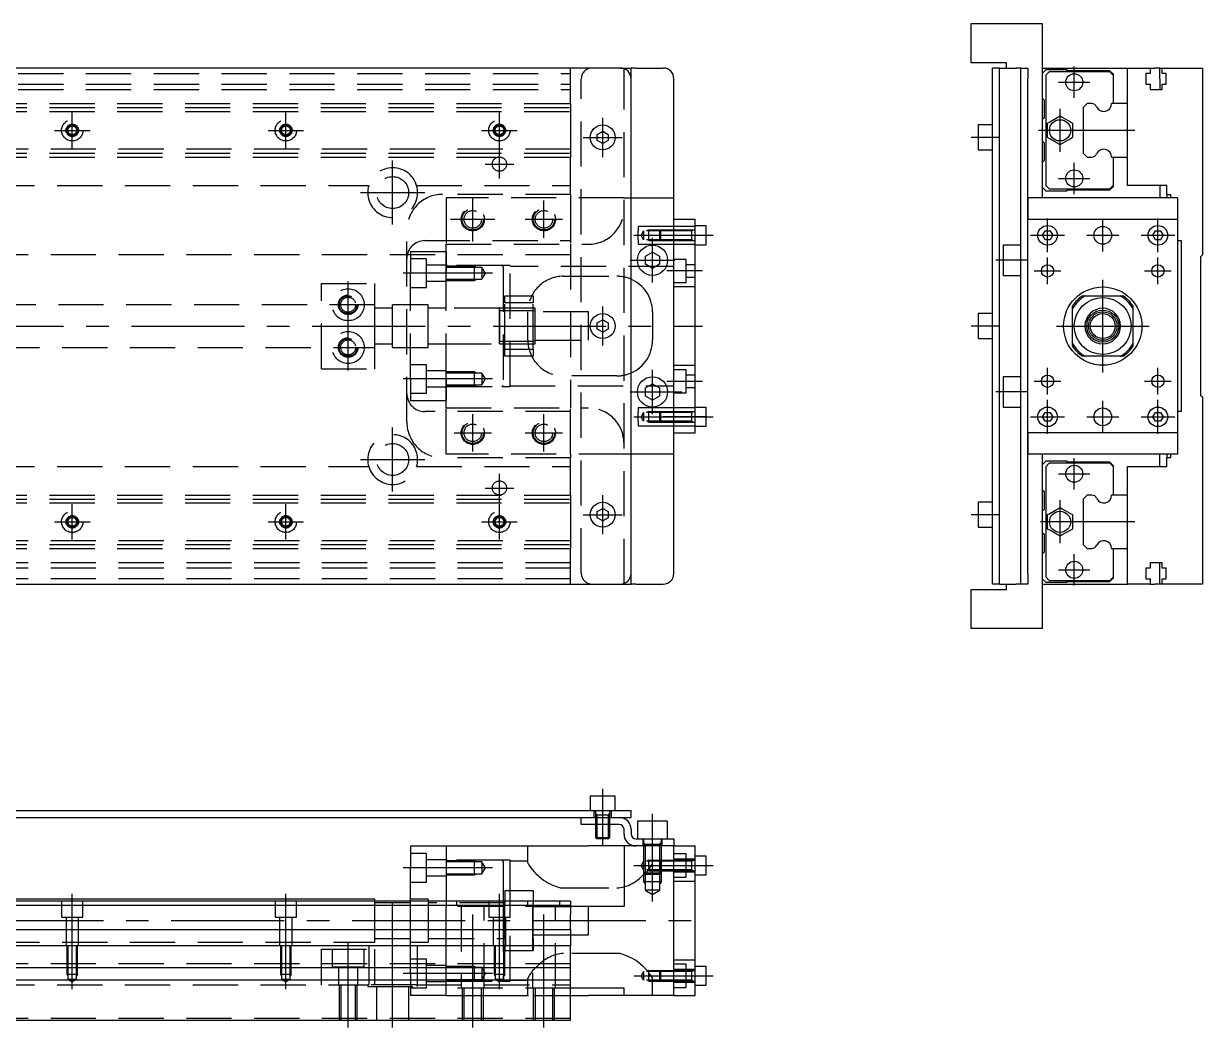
# Model space of a CAD drawing. Extents: x -94 to 637, y -24 to 282.
# Drawn here: x 306.3 to 637.5, y -2 to 280.1 of the extents above; entities that cross this region are included whole.
import ezdxf

# ---------------------------------------------------------------- set-up
doc = ezdxf.new("R2010")
doc.units = 0
doc.linetypes.add('CENTER', pattern=[50.8, 31.75, -6.35, 6.35, -6.35])
doc.linetypes.add('DASHED', pattern=[19.05, 12.7, -6.35])
doc.layers.get('0').update_dxf_attribs({"linetype": 'CONTINUOUS'})
doc.layers.add('CENTER', color=1, linetype='CENTER')

msp = doc.modelspace()

# ---------------------------------------------------------------- linework, layer by layer
at = {"color": 7, "linetype": 'CONTINUOUS'}
for p, q in [((572.48, 269.07), (572.48, 280.07)), ((572.48, 280.07), (592.48, 280.07)), ((592.48, 280.07), (592.48, 231.07)), ((582.48, 269.07), (572.48, 269.07)), ((582.48, 267.57), (582.48, 269.07)), ((474, 267.57), (-14, 267.57)), ((474, 267.57), (477, 267.57)), ((477, 264.57), (477, 267.57)), ((478.33, 267.57), (477, 267.57)), ((478.33, 267.57), (486, 267.57)), ((580.48, 267.57), (578.48, 267.57)), ((578.48, 264.57), (578.48, 267.57)), ((580.48, 264.57), (580.48, 267.57)), ((580.48, 267.57), (583.82, 267.57)), ((583.82, 267.57), (585.15, 267.57)), ((586.48, 267.57), (585.15, 267.57)), ((586.48, 267.57), (588.48, 267.57)), ((586.48, 264.57), (586.48, 267.57)), ((588.48, 267.57), (588.48, 264.57)), ((592.48, 267.57), (616.48, 267.57)), ((593.47, 267.07), (592.48, 266.08)), ((599.48, 267.07), (593.47, 267.07)), ((594.47, 266.52), (593.48, 265.53)), ((593.48, 265.53), (593.48, 234.61)), ((611.49, 266.52), (594.47, 266.52)), ((599.48, 266.82), (599.48, 267.07)), ((611.49, 266.82), (599.48, 266.82)), ((612.48, 265.82), (611.49, 266.82)), ((612.48, 265.52), (611.49, 266.52)), ((612.48, 265.52), (612.48, 265.82)), ((612.48, 257.57), (612.48, 265.52)), ((616.48, 267.57), (622.78, 267.57)), ((616.48, 257.57), (616.48, 267.57)), ((622.78, 266.07), (621.63, 266.07)), ((621.63, 266.07), (621.63, 263.07)), ((622.78, 267.57), (622.78, 266.07)), ((622.78, 267.57), (624.15, 267.57)), ((625.48, 267.57), (624.15, 267.57)), ((625.48, 267.57), (626.18, 267.57)), ((625.48, 264.57), (625.48, 267.57)), ((626.18, 267.57), (637.48, 267.57)), ((626.18, 266.07), (626.18, 267.57)), ((627.33, 266.07), (626.18, 266.07)), ((627.33, 263.07), (627.33, 266.07)), ((637.48, 267.57), (637.48, 215.07)), ((477, 125.57), (477, 264.57)), ((489, 125.57), (489, 264.57)), ((578.48, 125.57), (578.48, 264.57)), ((580.48, 125.57), (580.48, 264.57)), ((586.48, 125.57), (586.48, 264.57)), ((588.48, 231.07), (588.48, 264.57)), ((621.63, 263.07), (622.78, 263.07)), ((622.78, 263.07), (622.78, 261.57)), ((625.48, 264.57), (625.48, 261.57)), ((626.18, 261.57), (626.18, 263.07)), ((626.18, 263.07), (627.33, 263.07)), ((592.48, 259.07), (592.98, 258.57)), ((592.98, 258.57), (592.98, 253.57)), ((622.78, 261.57), (626.18, 261.57)), ((605.11, 257.57), (603.98, 256.45)), ((603.98, 256.45), (603.98, 243.69)), ((606.4, 257.57), (605.11, 257.57)), ((616.48, 257.57), (611.98, 257.57)), ((616.48, 242.57), (616.48, 257.57)), ((616.48, 242.57), (616.48, 257.57)), ((592.98, 253.57), (592.48, 253.07)), ((593.99, 252.09), (594.58, 252.43)), ((593.99, 251.41), (593.99, 252.09)), ((594.58, 252.43), (596.89, 253.76)), ((596.89, 253.76), (597.48, 254.11)), ((597.48, 254.11), (598.07, 253.76)), ((598.07, 253.76), (600.39, 252.43)), ((600.39, 252.43), (600.98, 252.09)), ((600.98, 252.09), (600.98, 251.41)), ((467.5, 248.94), (469, 249.8)), ((467.5, 247.2), (467.5, 248.94)), ((469, 249.8), (470.5, 248.94)), ((470.5, 248.94), (470.5, 247.2)), ((574.48, 251.57), (574.48, 248.07)), ((578.48, 251.57), (574.48, 251.57)), ((593.99, 248.73), (593.99, 251.41)), ((593.99, 248.05), (593.99, 248.73)), ((600.98, 251.41), (600.98, 248.73)), ((600.98, 248.73), (600.98, 248.05)), ((469, 246.34), (467.5, 247.2)), ((470.5, 247.2), (469, 246.34)), ((574.48, 248.07), (574.48, 244.57)), ((592.48, 247.07), (592.98, 246.57)), ((592.98, 246.57), (592.98, 241.57)), ((594.58, 247.71), (593.99, 248.05)), ((596.89, 246.38), (594.58, 247.71)), ((597.48, 246.03), (596.89, 246.38)), ((598.07, 246.38), (597.48, 246.03)), ((600.39, 247.71), (598.07, 246.38)), ((600.98, 248.05), (600.39, 247.71)), ((574.48, 244.57), (578.48, 244.57)), ((603.98, 243.69), (605.11, 242.57)), ((605.11, 242.57), (606.4, 242.57)), ((611.98, 242.57), (616.48, 242.57)), ((612.48, 234.62), (612.48, 242.57)), ((616.48, 234.57), (616.48, 242.57)), ((592.98, 241.57), (592.48, 241.07)), ((592.48, 234.06), (593.47, 233.07)), ((593.47, 233.07), (599.48, 233.07)), ((593.48, 234.61), (594.47, 233.62)), ((594.47, 233.62), (611.49, 233.62)), ((599.48, 233.32), (611.49, 233.32)), ((599.48, 233.07), (599.48, 233.32)), ((611.49, 233.62), (612.48, 234.62)), ((611.49, 233.32), (612.48, 234.32)), ((612.48, 234.32), (612.48, 234.62)), ((627.48, 234.57), (616.48, 234.57)), ((625.48, 234.57), (625.48, 231.07)), ((627.48, 232.07), (627.48, 234.57)), ((627.48, 232.07), (628.48, 232.07)), ((627.48, 232.07), (627.48, 231.07)), ((628.48, 232.07), (628.48, 231.07)), ((630.48, 231.07), (588.48, 231.07)), ((588.48, 225.07), (588.48, 231.07)), ((588.48, 231.07), (588.48, 225.07)), ((630.48, 231.07), (630.48, 225.07)), ((489, 225.07), (495, 225.07)), ((495, 165.07), (495, 225.07)), ((495, 223.32), (498, 223.32)), ((498, 223.32), (498, 217.82)), ((588.48, 165.07), (588.48, 225.07)), ((588.48, 225.07), (630.48, 225.07)), ((630.48, 225.07), (630.48, 165.07)), ((592.54, 220.57), (593.26, 221.82)), ((593.26, 219.32), (592.54, 220.57)), ((593.26, 221.82), (594.7, 221.82)), ((594.7, 219.32), (593.26, 219.32)), ((594.7, 221.82), (595.43, 220.57)), ((595.43, 220.57), (594.7, 219.32)), ((623.54, 220.57), (624.26, 221.82)), ((624.26, 219.32), (623.54, 220.57)), ((624.26, 221.82), (625.7, 221.82)), ((625.7, 219.32), (624.26, 219.32)), ((625.7, 221.82), (626.43, 220.57)), ((626.43, 220.57), (625.7, 219.32)), ((630.48, 219.07), (631.48, 219.07)), ((631.48, 219.07), (631.48, 171.07)), ((481, 214.72), (483, 215.88)), ((483, 215.88), (485, 214.72)), ((498, 217.82), (495, 217.82)), ((586.48, 217.82), (581.48, 217.82)), ((581.48, 217.82), (581.48, 213.57)), ((481, 212.42), (481, 214.72)), ((483, 211.26), (481, 212.42)), ((485, 212.42), (483, 211.26)), ((485, 214.72), (485, 212.42)), ((581.48, 213.57), (581.48, 209.32)), ((636.98, 214.57), (637.48, 215.07)), ((636.98, 214.57), (636.98, 175.57)), ((581.48, 209.32), (586.48, 209.32)), ((603.81, 203.57), (604.57, 203.57)), ((604.57, 203.57), (614.4, 203.57)), ((614.4, 203.57), (615.15, 203.57)), ((600.98, 199.98), (600.98, 200.74)), ((600.98, 190.16), (600.98, 199.98)), ((617.98, 200.74), (617.98, 199.98)), ((617.98, 199.98), (617.98, 190.16)), ((467.5, 195.94), (469, 196.8)), ((467.5, 194.2), (467.5, 195.94)), ((469, 196.8), (470.5, 195.94)), ((470.5, 195.94), (470.5, 194.2)), ((578.48, 198.57), (574.48, 198.57)), ((574.48, 198.57), (574.48, 195.07)), ((469, 193.34), (467.5, 194.2)), ((470.5, 194.2), (469, 193.34)), ((574.48, 195.07), (574.48, 191.57)), ((574.48, 191.57), (578.48, 191.57)), ((600.98, 189.4), (600.98, 190.16)), ((617.98, 190.16), (617.98, 189.4)), ((604.57, 186.57), (603.81, 186.57)), ((614.4, 186.57), (604.57, 186.57)), ((615.15, 186.57), (614.4, 186.57)), ((481, 177.72), (483, 178.88)), ((483, 178.88), (485, 177.72)), ((581.48, 180.82), (581.48, 176.57)), ((586.48, 180.82), (581.48, 180.82)), ((481, 175.42), (481, 177.72)), ((485, 177.72), (485, 175.42)), ((581.48, 176.57), (581.48, 172.32)), ((637.48, 175.07), (636.98, 175.57)), ((483, 174.26), (481, 175.42)), ((485, 175.42), (483, 174.26)), ((495, 172.32), (498, 172.32)), ((498, 172.32), (498, 166.82)), ((581.48, 172.32), (586.48, 172.32)), ((637.48, 175.07), (637.48, 122.57)), ((592.54, 169.57), (593.26, 170.82)), ((593.26, 168.32), (592.54, 169.57)), ((593.26, 170.82), (594.7, 170.82)), ((594.7, 170.82), (595.43, 169.57)), ((595.43, 169.57), (594.7, 168.32)), ((623.54, 169.57), (624.26, 170.82)), ((624.26, 168.32), (623.54, 169.57)), ((624.26, 170.82), (625.7, 170.82)), ((625.7, 170.82), (626.43, 169.57)), ((626.43, 169.57), (625.7, 168.32)), ((631.48, 171.07), (630.48, 171.07)), ((498, 166.82), (495, 166.82)), ((594.7, 168.32), (593.26, 168.32)), ((625.7, 168.32), (624.26, 168.32)), ((489, 165.07), (495, 165.07)), ((630.48, 165.07), (588.48, 165.07)), ((588.48, 159.07), (588.48, 165.07)), ((588.48, 165.07), (588.48, 159.07)), ((630.48, 165.07), (630.48, 159.07)), ((588.48, 125.57), (588.48, 159.07)), ((630.48, 159.07), (588.48, 159.07)), ((592.48, 159.07), (592.48, 110.07)), ((625.48, 155.57), (625.48, 159.07)), ((627.48, 159.07), (627.48, 158.07)), ((628.48, 159.07), (628.48, 158.07)), ((593.47, 157.07), (592.48, 156.08)), ((599.48, 157.07), (593.47, 157.07)), ((594.47, 156.52), (593.48, 155.53)), ((611.49, 156.52), (594.47, 156.52)), ((599.48, 156.82), (599.48, 157.07)), ((611.49, 156.82), (599.48, 156.82)), ((612.48, 155.82), (611.49, 156.82)), ((612.48, 155.52), (611.49, 156.52)), ((612.48, 155.52), (612.48, 155.82)), ((627.48, 155.57), (627.48, 158.07)), ((628.48, 158.07), (627.48, 158.07)), ((593.48, 155.53), (593.48, 124.61)), ((612.48, 147.57), (612.48, 155.52)), ((616.48, 155.57), (627.48, 155.57)), ((616.48, 147.57), (616.48, 155.57)), ((592.48, 149.07), (592.98, 148.57)), ((592.98, 148.57), (592.98, 143.57)), ((605.11, 147.57), (603.98, 146.45)), ((603.98, 146.45), (603.98, 133.69)), ((606.4, 147.57), (605.11, 147.57)), ((616.48, 147.57), (611.98, 147.57)), ((616.48, 132.57), (616.48, 147.57)), ((616.48, 132.57), (616.48, 147.57)), ((467.5, 142.94), (469, 143.8)), ((467.5, 141.2), (467.5, 142.94)), ((469, 143.8), (470.5, 142.94)), ((470.5, 142.94), (470.5, 141.2)), ((574.48, 145.57), (574.48, 142.07)), ((578.48, 145.57), (574.48, 145.57)), ((592.98, 143.57), (592.48, 143.07)), ((593.99, 142.09), (594.58, 142.43)), ((594.58, 142.43), (596.89, 143.76)), ((596.89, 143.76), (597.48, 144.11)), ((597.48, 144.11), (598.07, 143.76)), ((598.07, 143.76), (600.39, 142.43)), ((600.39, 142.43), (600.98, 142.09)), ((469, 140.34), (467.5, 141.2)), ((470.5, 141.2), (469, 140.34)), ((574.48, 142.07), (574.48, 138.57)), ((593.99, 141.41), (593.99, 142.09)), ((593.99, 138.73), (593.99, 141.41)), ((600.98, 142.09), (600.98, 141.41)), ((600.98, 141.41), (600.98, 138.73)), ((574.48, 138.57), (578.48, 138.57)), ((592.48, 137.07), (592.98, 136.57)), ((592.98, 136.57), (592.98, 131.57)), ((593.99, 138.05), (593.99, 138.73)), ((594.58, 137.71), (593.99, 138.05)), ((596.89, 136.38), (594.58, 137.71)), ((597.48, 136.03), (596.89, 136.38)), ((598.07, 136.38), (597.48, 136.03)), ((600.39, 137.71), (598.07, 136.38)), ((600.98, 138.05), (600.39, 137.71)), ((600.98, 138.73), (600.98, 138.05)), ((603.98, 133.69), (605.11, 132.57)), ((605.11, 132.57), (606.4, 132.57)), ((611.98, 132.57), (616.48, 132.57)), ((612.48, 124.62), (612.48, 132.57)), ((616.48, 122.57), (616.48, 132.57)), ((592.98, 131.57), (592.48, 131.07)), ((622.78, 127.07), (621.63, 127.07)), ((621.63, 127.07), (621.63, 124.07)), ((622.78, 128.57), (622.78, 127.07)), ((626.18, 128.57), (622.78, 128.57)), ((625.48, 125.57), (625.48, 128.57)), ((626.18, 127.07), (626.18, 128.57)), ((627.33, 127.07), (626.18, 127.07)), ((627.33, 124.07), (627.33, 127.07)), ((-14, 122.57), (474, 122.57)), ((474, 122.57), (477, 122.57)), ((477, 122.57), (477, 125.57)), ((478.33, 122.57), (477, 122.57)), ((478.33, 122.57), (486, 122.57)), ((578.48, 122.57), (578.48, 125.57)), ((580.48, 122.57), (578.48, 122.57)), ((580.48, 122.57), (580.48, 125.57)), ((580.48, 122.57), (583.82, 122.57)), ((582.48, 121.07), (582.48, 122.57)), ((583.82, 122.57), (585.15, 122.57)), ((586.48, 122.57), (585.15, 122.57)), ((586.48, 122.57), (586.48, 125.57)), ((588.48, 122.57), (586.48, 122.57)), ((588.48, 125.57), (588.48, 122.57)), ((592.48, 124.06), (593.47, 123.07)), ((592.48, 122.57), (616.48, 122.57)), ((593.47, 123.07), (599.48, 123.07)), ((593.48, 124.61), (594.47, 123.62)), ((594.47, 123.62), (611.49, 123.62)), ((599.48, 123.32), (611.49, 123.32)), ((599.48, 123.07), (599.48, 123.32)), ((611.49, 123.62), (612.48, 124.62)), ((611.49, 123.32), (612.48, 124.32)), ((612.48, 124.32), (612.48, 124.62)), ((622.78, 122.57), (616.48, 122.57)), ((621.63, 124.07), (622.78, 124.07)), ((622.78, 124.07), (622.78, 122.57)), ((622.78, 122.57), (624.15, 122.57)), ((625.48, 122.57), (624.15, 122.57)), ((625.48, 122.57), (625.48, 125.57)), ((626.18, 122.57), (625.48, 122.57)), ((626.18, 122.57), (626.18, 124.07)), ((626.18, 124.07), (627.33, 124.07)), ((637.48, 122.57), (626.18, 122.57)), ((572.48, 110.07), (572.48, 121.07)), ((572.48, 121.07), (582.48, 121.07)), ((592.48, 110.07), (572.48, 110.07)), ((472.5, 63), (465.5, 63)), ((465.5, 63), (465.5, 59)), ((472.5, 59), (472.5, 63)), ((280, 59), (474, 59)), ((280, 57), (466, 57)), ((463, 55), (463, 57)), ((466, 57), (473.67, 57)), ((466, 57), (473.67, 57)), ((473.67, 57), (474, 57)), ((474, 59), (477, 59)), ((474, 57), (477, 57)), ((477, 57), (477, 59)), ((466, 55), (463, 55)), ((473.67, 55), (466, 55)), ((467, 55), (467, 51.38)), ((471, 51.38), (471, 55)), ((475, 52.33), (475, 53.67)), ((477, 53.67), (477, 52.33)), ((478.75, 56), (478.75, 51)), ((487.25, 56), (478.75, 56)), ((487.25, 51), (487.25, 56)), ((467, 51.38), (471, 51.38)), ((467.38, 51), (467, 51.38)), ((470.62, 51), (467.38, 51)), ((470.62, 51), (471, 51.38)), ((478.33, 51), (486, 51)), ((486, 51), (489, 51)), ((489, 51), (489, 49)), ((415, 49), (415.34, 49)), ((415, 49), (415, 42.75)), ((415.34, 49), (424.66, 49)), ((424.66, 49), (425, 49)), ((425, 49), (425, 33.5)), ((425, 49), (465, 49)), ((475, 49), (465, 49)), ((475, 49), (475, 32)), ((478.33, 49), (475, 49)), ((486, 49), (478.33, 49)), ((486, 49), (478.33, 49)), ((489, 49), (486, 49)), ((489, 49), (486, 49)), ((489, 7), (489, 49)), ((489, 49), (495, 49)), ((495, 7), (495, 49)), ((495, 46.25), (498, 46.25)), ((498, 46.25), (498, 40.75)), ((415, 33.5), (415, 42.75)), ((498, 40.75), (495, 40.75)), ((405, 34), (275.5, 34)), ((460, 33.5), (275.5, 33.5)), ((405, 33.5), (405, 34)), ((460, 33.5), (460, 32.38)), ((275.5, 32.38), (460, 32.38)), ((460, 32.38), (460, 31.09)), ((475, 32), (460, 32)), ((460, 32), (460, 31.09)), ((460, 31.09), (460, 29.72)), ((460, 31.09), (460, 29.72)), ((460, 25.5), (460, 29.72)), ((460, 25.5), (460, 29.72)), ((275.5, 25.5), (460, 25.5)), ((460, 25.5), (460, 21)), ((460, 25.5), (460, 21)), ((0, 21), (460, 21)), ((460, 14.7), (460, 21)), ((460, 14.7), (460, 21)), ((460, 14.7), (0, 14.7)), ((460, 11.3), (460, 14.7)), ((460, 7), (460, 14.7)), ((495, 15.25), (498, 15.25)), ((498, 15.25), (498, 9.75)), ((460, 11.3), (0, 11.3)), ((460, 0), (460, 11.3)), ((475, 9), (460, 9)), ((460, 7), (465, 7)), ((475, 7), (465, 7)), ((475, 7), (475, 9)), ((489, 7), (475, 7)), ((489, 7), (495, 7)), ((498, 9.75), (495, 9.75)), ((0, 0), (460, 0))]:
    msp.add_line(p, q, dxfattribs=at)
at = {"color": 3, "linetype": 'DASHED'}
for p, q in [((0, 266.07), (460, 266.07)), ((460, 257.57), (460, 267.57)), ((475, 122.57), (475, 267.57)), ((0, 263.07), (460, 263.07)), ((463, 125.57), (463, 264.57)), ((0, 261.57), (460, 261.57)), ((275.5, 257.57), (460, 257.57)), ((275.5, 256.45), (460, 256.45)), ((275.5, 255.37), (460, 255.37)), ((460, 257.57), (460, 256.45)), ((460, 256.45), (460, 243.69)), ((460, 244.77), (275.5, 244.77)), ((275.5, 243.69), (460, 243.69)), ((275.5, 242.57), (460, 242.57)), ((460, 243.69), (460, 242.57)), ((460, 234.57), (460, 242.57)), ((296.71, 234.57), (403.29, 234.57)), ((416.71, 234.57), (460, 234.57)), ((460, 232.07), (424, 232.07)), ((460, 232.07), (460, 234.57)), ((460, 232.07), (460, 231.07)), ((475, 231.07), (425, 231.07)), ((425, 231.07), (425, 218.07)), ((460, 231.07), (460, 218.07)), ((475, 231.07), (477, 231.07)), ((477, 231.07), (489, 231.07)), ((414, 168.07), (414, 222.07)), ((489, 223.07), (479, 223.07)), ((479, 223.07), (479, 221.82)), ((482, 222.07), (481.53, 221.8)), ((482, 222.07), (495, 222.07)), ((482, 219.07), (482, 222.07)), ((485, 221.8), (485.27, 222.07)), ((485.27, 222.07), (485.27, 219.07)), ((495, 223.07), (489, 223.07)), ((494, 221.8), (494.47, 222.07)), ((494, 222.07), (494, 219.07)), ((419, 219.07), (460, 219.07)), ((479, 219.32), (479, 221.82)), ((479, 219.32), (479, 218.07)), ((480.5, 221.8), (479.79, 220.57)), ((480.5, 219.34), (479.79, 220.57)), ((494, 221.8), (480.5, 221.8)), ((480.5, 221.8), (480.5, 219.34)), ((494, 219.34), (480.5, 219.34)), ((482, 219.07), (481.53, 219.34)), ((482, 219.07), (495, 219.07)), ((485, 221.8), (485, 219.34)), ((485, 219.34), (485.27, 219.07)), ((494, 219.34), (494.47, 219.07)), ((415, 216.07), (415, 209.82)), ((415, 216.07), (415.34, 216.07)), ((415.34, 216.07), (424.66, 216.07)), ((424.66, 216.07), (425, 216.07)), ((425, 218.07), (465, 218.07)), ((425, 209.82), (425, 218.07)), ((425, 216.07), (425, 209.82)), ((460, 218.07), (460, 172.07)), ((479, 218.07), (489, 218.07)), ((489, 218.07), (495, 218.07)), ((460, 215.07), (76.14, 215.07)), ((419.5, 213.92), (415, 213.92)), ((419.5, 205.92), (419.5, 213.92)), ((425, 212.17), (419.5, 212.17)), ((425.3, 212.07), (425, 212.07)), ((440.66, 212.07), (425.3, 212.07)), ((440.66, 212.07), (425.3, 212.07)), ((441, 211.73), (440.66, 212.07)), ((443, 212.07), (440.66, 212.07)), ((443, 178.07), (443, 212.07)), ((492.5, 213.82), (489, 213.82)), ((492.5, 207.32), (492.5, 213.82)), ((495, 212.32), (492.5, 212.32)), ((415, 180.32), (415, 209.82)), ((431.15, 211.92), (425, 211.92)), ((431.15, 211.92), (425, 211.92)), ((431.5, 211.57), (425, 211.57)), ((425, 180.32), (425, 209.82)), ((425, 180.32), (425, 209.82)), ((433, 211.92), (431.15, 211.92)), ((433, 211.57), (431.5, 211.57)), ((433, 207.92), (433, 211.92)), ((433, 211.92), (433.61, 211.57)), ((435.1, 211.57), (433, 211.57)), ((435.1, 211.57), (435.1, 209.92)), ((436.05, 209.92), (435.1, 211.57)), ((435.1, 209.92), (435.1, 208.27)), ((435.1, 208.27), (436.05, 209.92)), ((441, 211.73), (441, 178.41)), ((489, 211.82), (443, 211.82)), ((458, 209.07), (473, 209.07)), ((492.5, 208.82), (495, 208.82)), ((390, 207.07), (405, 207.07)), ((390, 183.07), (390, 207.07)), ((405, 201.07), (405, 207.07)), ((415, 205.92), (419.5, 205.92)), ((419.5, 207.67), (425, 207.67)), ((425, 208.27), (431.5, 208.27)), ((425, 207.92), (431.15, 207.92)), ((425, 207.92), (431.15, 207.92)), ((431.15, 207.92), (433, 207.92)), ((431.5, 208.27), (433, 208.27)), ((433, 207.92), (433.61, 208.27)), ((433, 208.27), (435.1, 208.27)), ((489, 207.32), (492.5, 207.32)), ((495, 206.07), (489, 206.07)), ((441.5, 203.57), (449.5, 203.57)), ((441.5, 201.57), (441.5, 203.57)), ((449.5, 203.57), (449.5, 201.57)), ((405, 201.07), (260, 201.07)), ((405, 195.07), (405, 201.07)), ((410, 200.07), (405, 200.07)), ((410, 198.39), (410, 201.07)), ((420, 201.07), (410, 201.07)), ((420, 195.07), (420, 201.07)), ((425, 200.07), (420, 200.07)), ((440.01, 200.07), (425, 200.07)), ((441, 200.07), (440, 200.07)), ((440, 190.07), (440, 200.07)), ((440, 200.07), (440, 199.51)), ((440, 199.51), (440, 200.07)), ((440, 199.32), (440, 200.07)), ((440, 199.51), (440, 190.63)), ((441, 199.32), (440, 199.32)), ((440, 199.32), (440, 190.82)), ((442.05, 200.07), (441, 200.07)), ((442, 199.32), (441, 199.32)), ((449.5, 201.57), (441.5, 201.57)), ((441.5, 188.57), (441.5, 201.57)), ((444.5, 199.32), (442, 199.32)), ((444.5, 200.07), (442.05, 200.07)), ((449.5, 200.07), (444.5, 200.07)), ((449.5, 199.32), (444.5, 199.32)), ((448, 191.07), (448, 199.07)), ((449.5, 188.57), (449.5, 201.57)), ((450, 200.07), (449.5, 200.07)), ((450, 199.32), (449.5, 199.32)), ((450, 195.07), (450, 200.07)), ((465, 199.07), (450, 199.07)), ((465, 195.07), (465, 199.07)), ((483, 199.07), (483, 191.07)), ((410, 195.07), (410, 198.39)), ((405, 189.07), (405, 195.07)), ((410, 191.75), (410, 195.07)), ((420, 189.07), (420, 195.07)), ((450, 190.07), (450, 195.07)), ((465, 191.07), (465, 195.07)), ((260, 189.07), (405, 189.07)), ((405, 190.07), (410, 190.07)), ((405, 183.07), (405, 189.07)), ((410, 189.07), (410, 191.75)), ((410, 189.07), (420, 189.07)), ((420, 190.07), (425, 190.07)), ((425, 190.07), (440.01, 190.07)), ((440, 190.82), (441, 190.82)), ((440, 190.07), (440, 190.82)), ((440, 190.63), (440, 190.07)), ((440, 190.07), (440, 190.63)), ((440, 190.07), (441, 190.07)), ((441, 190.82), (442, 190.82)), ((441, 190.07), (442.05, 190.07)), ((442, 190.82), (444.5, 190.82)), ((442.05, 190.07), (444.5, 190.07)), ((444.5, 190.82), (449.5, 190.82)), ((444.5, 190.07), (449.5, 190.07)), ((449.5, 190.82), (450, 190.82)), ((449.5, 190.07), (450, 190.07)), ((450, 191.07), (465, 191.07)), ((441.5, 188.57), (449.5, 188.57)), ((441.5, 186.57), (441.5, 188.57)), ((449.5, 186.57), (441.5, 186.57)), ((449.5, 188.57), (449.5, 186.57)), ((390, 183.07), (405, 183.07)), ((419.5, 184.22), (415, 184.22)), ((419.5, 176.22), (419.5, 184.22)), ((425, 182.47), (419.5, 182.47)), ((431.15, 182.22), (425, 182.22)), ((431.15, 182.22), (425, 182.22)), ((433, 182.22), (431.15, 182.22)), ((433, 178.22), (433, 182.22)), ((433, 182.22), (433.61, 181.87)), ((489, 184.07), (495, 184.07)), ((492.5, 182.82), (489, 182.82)), ((492.5, 176.32), (492.5, 182.82)), ((415, 180.32), (415, 174.07)), ((431.5, 181.87), (425, 181.87)), ((425, 180.32), (425, 174.07)), ((425, 172.07), (425, 180.32)), ((433, 181.87), (431.5, 181.87)), ((435.1, 181.87), (433, 181.87)), ((435.1, 181.87), (435.1, 180.22)), ((436.05, 180.22), (435.1, 181.87)), ((435.1, 180.22), (435.1, 178.57)), ((435.1, 178.57), (436.05, 180.22)), ((473, 181.07), (458, 181.07)), ((495, 181.32), (492.5, 181.32)), ((415, 176.22), (419.5, 176.22)), ((419.5, 177.97), (425, 177.97)), ((425, 178.57), (431.5, 178.57)), ((425, 178.22), (431.15, 178.22)), ((425, 178.22), (431.15, 178.22)), ((425, 178.07), (425.3, 178.07)), ((425.3, 178.07), (440.66, 178.07)), ((425.3, 178.07), (440.66, 178.07)), ((431.15, 178.22), (433, 178.22)), ((431.5, 178.57), (433, 178.57)), ((433, 178.22), (433.61, 178.57)), ((433, 178.57), (435.1, 178.57)), ((440.66, 178.07), (441, 178.41)), ((440.66, 178.07), (443, 178.07)), ((443, 178.32), (489, 178.32)), ((489, 176.32), (492.5, 176.32)), ((492.5, 177.82), (495, 177.82)), ((415.34, 174.07), (415, 174.07)), ((424.66, 174.07), (415.34, 174.07)), ((425, 174.07), (424.66, 174.07)), ((460, 171.07), (419, 171.07)), ((425, 172.07), (465, 172.07)), ((425, 159.07), (425, 172.07)), ((460, 159.07), (460, 172.07)), ((489, 172.07), (479, 172.07)), ((479, 172.07), (479, 170.82)), ((479, 168.32), (479, 170.82)), ((480.5, 170.8), (479.79, 169.57)), ((480.5, 168.34), (479.79, 169.57)), ((494, 170.8), (480.5, 170.8)), ((480.5, 170.8), (480.5, 168.34)), ((482, 171.07), (481.53, 170.8)), ((482, 171.07), (495, 171.07)), ((482, 168.07), (482, 171.07)), ((485, 170.8), (485.27, 171.07)), ((485, 170.8), (485, 168.34)), ((485.27, 171.07), (485.27, 168.07)), ((495, 172.07), (489, 172.07)), ((494, 170.8), (494.47, 171.07)), ((494, 171.07), (494, 168.07)), ((479, 168.32), (479, 167.07)), ((479, 167.07), (489, 167.07)), ((494, 168.34), (480.5, 168.34)), ((482, 168.07), (481.53, 168.34)), ((482, 168.07), (495, 168.07)), ((485, 168.34), (485.27, 168.07)), ((489, 167.07), (495, 167.07)), ((494, 168.34), (494.47, 168.07)), ((475, 159.07), (425, 159.07)), ((460, 159.07), (460, 158.07)), ((477, 159.07), (475, 159.07)), ((489, 159.07), (477, 159.07)), ((460, 158.07), (424, 158.07)), ((460, 155.57), (460, 158.07)), ((296.71, 155.57), (403.29, 155.57)), ((416.71, 155.57), (460, 155.57)), ((460, 147.57), (460, 155.57)), ((275.5, 147.57), (460, 147.57)), ((275.5, 146.45), (460, 146.45)), ((460, 147.57), (460, 146.45)), ((460, 146.45), (460, 133.69)), ((275.5, 145.37), (460, 145.37)), ((460, 134.77), (275.5, 134.77)), ((275.5, 133.69), (460, 133.69)), ((275.5, 132.57), (460, 132.57)), ((460, 133.69), (460, 132.57)), ((460, 122.57), (460, 132.57)), ((460, 128.57), (0, 128.57)), ((460, 127.07), (0, 127.07)), ((460, 124.07), (0, 124.07)), ((466.5, 59), (466.5, 57)), ((467, 59), (467, 57.6)), ((467.38, 57.6), (467, 58.26)), ((471, 57.6), (467, 57.6)), ((471, 57.6), (467, 57.6)), ((469, 57.6), (467, 57.6)), ((467, 57.6), (467, 57.6)), ((467, 57.6), (467, 57)), ((467, 57.6), (467, 57.59)), ((467, 57), (467, 55)), ((467, 57), (467, 55)), ((467.38, 57.6), (467.38, 57)), ((467.38, 57), (467.38, 55)), ((470.62, 57.6), (471, 58.26)), ((470.62, 57), (470.62, 57.6)), ((470.62, 55), (470.62, 57)), ((471, 57.6), (471, 59)), ((471, 57), (471, 57.6)), ((471, 57.6), (471, 57.6)), ((471, 57.59), (471, 57.6)), ((471, 55), (471, 57)), ((471, 55), (471, 57)), ((471.5, 57), (471.5, 59)), ((480.25, 51), (480.25, 49)), ((480.5, 51), (480.5, 49.4)), ((480.9, 49.4), (480.5, 50.09)), ((485.1, 49.4), (485.5, 50.09)), ((485.5, 49.4), (485.5, 51)), ((485.75, 49), (485.75, 51)), ((419.5, 46.85), (415, 46.85)), ((419.5, 38.85), (419.5, 46.85)), ((448, 44.27), (448, 49)), ((483, 49.4), (480.5, 49.4)), ((485.5, 49.4), (480.5, 49.4)), ((485.5, 49.4), (480.5, 49.4)), ((480.5, 49.4), (480.5, 49)), ((480.5, 49.4), (480.5, 49.4)), ((480.5, 49.4), (480.5, 49.39)), ((480.5, 49), (480.5, 39)), ((480.9, 49.4), (480.9, 49)), ((480.9, 49), (480.9, 41)), ((483, 44.27), (483, 49)), ((485.1, 49), (485.1, 49.4)), ((485.1, 41), (485.1, 49)), ((485.5, 49.4), (485.5, 49.4)), ((485.5, 49.4), (485.5, 49.4)), ((485.5, 49), (485.5, 49.4)), ((485.5, 49.39), (485.5, 49.4)), ((485.5, 41.4), (485.5, 49)), ((492.5, 46.75), (489, 46.75)), ((492.5, 43.5), (492.5, 46.75)), ((425, 45.1), (419.5, 45.1)), ((425.3, 45), (425, 45)), ((431.15, 44.85), (425, 44.85)), ((431.15, 44.85), (425, 44.85)), ((431.5, 44.5), (425, 44.5)), ((440.66, 45), (425.3, 45)), ((433, 44.85), (431.15, 44.85)), ((433, 44.5), (431.5, 44.5)), ((433, 40.85), (433, 44.85)), ((433, 44.85), (433.61, 44.5)), ((435.1, 44.5), (433, 44.5)), ((435.1, 44.5), (435.1, 42.85)), ((436.05, 42.85), (435.1, 44.5)), ((443, 45), (440.66, 45)), ((441, 44.66), (440.66, 45)), ((441, 44.66), (441, 33.5)), ((443, 33.5), (443, 45)), ((448, 44.75), (443, 44.75)), ((448, 44.27), (448.01, 44.16)), ((448.01, 44.16), (448.03, 44.04)), ((480.5, 44.73), (479.79, 43.5)), ((480.5, 42.27), (479.79, 43.5)), ((494, 44.73), (480.5, 44.73)), ((480.5, 44.73), (480.5, 42.27)), ((482, 45), (481.53, 44.73)), ((482, 45), (495, 45)), ((482, 42), (482, 45)), ((482.99, 44.15), (483, 44.27)), ((485, 44.73), (485.27, 45)), ((485, 44.73), (485, 42.27)), ((485.27, 45), (485.27, 42)), ((495, 45.25), (489, 45.25)), ((492.5, 40.25), (492.5, 43.5)), ((494, 44.73), (494.47, 45)), ((494, 45), (494, 42)), ((419.5, 40.6), (425, 40.6)), ((425, 41.2), (431.5, 41.2)), ((425, 40.85), (431.15, 40.85)), ((425, 40.85), (431.15, 40.85)), ((431.15, 40.85), (433, 40.85)), ((431.5, 41.2), (433, 41.2)), ((433, 40.85), (433.61, 41.2)), ((433, 41.2), (435.1, 41.2)), ((435.1, 42.85), (435.1, 41.2)), ((435.1, 41.2), (436.05, 42.85)), ((494, 42.27), (480.5, 42.27)), ((480.5, 41.4), (485.5, 41.4)), ((480.5, 41.4), (480.9, 41)), ((485.1, 41), (480.9, 41)), ((480.9, 41), (480.9, 39)), ((482, 42), (481.53, 42.27)), ((482, 42), (495, 42)), ((485, 42.27), (485.27, 42)), ((485.1, 41), (485.5, 41.4)), ((485.1, 39), (485.1, 41)), ((485.5, 39), (485.5, 41.4)), ((489, 41.75), (495, 41.75)), ((489, 40.25), (492.5, 40.25)), ((494, 42.27), (494.47, 42)), ((415, 38.85), (419.5, 38.85)), ((441.5, 36.5), (441.9, 36.5)), ((441.5, 36.5), (441.5, 33.5)), ((441.9, 36.5), (449.5, 36.5)), ((448.1, 36.5), (448.5, 36.5)), ((449.5, 36.5), (449.5, 33.5)), ((458, 37.2), (473, 37.2)), ((480.5, 39), (480.9, 38.31)), ((480.5, 39), (485.5, 39)), ((480.9, 39), (480.9, 36.57)), ((480.9, 36.57), (483, 35.36)), ((483, 36.57), (480.9, 36.57)), ((483, 35.36), (485.1, 36.57)), ((485.1, 36.57), (483, 36.57)), ((485.5, 39), (485.1, 38.31)), ((485.1, 36.57), (485.1, 39)), ((495, 39), (489, 39)), ((317, 33.5), (317, 29)), ((323, 29), (323, 33.5)), ((377, 33.5), (377, 29)), ((383, 29), (383, 33.5)), ((405, 22), (405, 33.5)), ((415, 22), (415, 34)), ((420, 34), (415, 34)), ((415, 21), (415, 33.5)), ((420, 34), (420, 22)), ((425, 33.5), (425, 32)), ((428, 32.38), (428, 33.5)), ((437, 33.5), (437, 29)), ((441, 33.5), (441, 32)), ((441.5, 33.5), (441.5, 32.91)), ((443, 29), (443, 33.5)), ((443, 29), (443, 33.5)), ((448, 32.38), (448, 33.5)), ((449.5, 33.5), (449.5, 32.91)), ((457, 32), (457, 33.5)), ((410, 33), (405, 33)), ((410, 23), (410, 33)), ((415, 33), (410, 33)), ((420.2, 33), (420.15, 33)), ((441.5, 33), (420.2, 33)), ((460, 32), (425, 32)), ((425, 21), (425, 32)), ((429.25, 32.38), (429.25, 9)), ((429.25, 32), (429.25, 9)), ((435.75, 9), (435.75, 32.38)), ((441, 32), (441, 11.34)), ((441.5, 32), (441.5, 32.91)), ((441.5, 23.09), (441.5, 32)), ((449.25, 32.38), (449.25, 9)), ((449.5, 32), (449.5, 32.91)), ((449.5, 32), (460, 32)), ((449.5, 23.09), (449.5, 32)), ((455.75, 9), (455.75, 32.38)), ((455.75, 9), (455.75, 32)), ((465, 32), (460, 32)), ((465, 24), (465, 32)), ((317, 29), (323, 29)), ((318.25, 29), (318.25, 21)), ((321.75, 21), (321.75, 29)), ((377, 29), (383, 29)), ((378.25, 29), (378.25, 21)), ((381.75, 21), (381.75, 29)), ((437, 29), (443, 29)), ((438.25, 29), (438.25, 21)), ((440, 28), (438.5, 28)), ((438.62, 28), (438.5, 28)), ((438.5, 28), (438.5, 27.99)), ((438.5, 28), (438.5, 28)), ((440, 28), (438.62, 28)), ((441.5, 28), (440, 28)), ((441.38, 28), (440, 28)), ((441.5, 28), (441.38, 28)), ((441.5, 27.99), (441.5, 28)), ((441.5, 28), (441.5, 28)), ((441.75, 21), (441.75, 29)), ((443, 11), (443, 28)), ((449.5, 24), (460, 24)), ((460, 24), (465, 24)), ((260, 22), (405, 22)), ((318.5, 21), (318.5, 15.25)), ((318.5, 21), (318.5, 15.25)), ((318.77, 21), (318.77, 15)), ((321.23, 15), (321.23, 21)), ((321.5, 15.25), (321.5, 21)), ((321.5, 15.25), (321.5, 21)), ((378.5, 21), (378.5, 15.25)), ((378.5, 21), (378.5, 15.25)), ((378.77, 21), (378.77, 15)), ((381.23, 15), (381.23, 21)), ((381.5, 15.25), (381.5, 21)), ((381.5, 15.25), (381.5, 21)), ((390, 20), (405, 20)), ((390, 14.7), (390, 20)), ((393, 20), (393, 15)), ((402, 15), (402, 20)), ((403.29, 21), (403.29, 10)), ((405, 23), (410, 23)), ((405, 14.7), (405, 20)), ((410, 23), (415, 23)), ((415, 22), (420, 22)), ((415, 14.7), (415, 21)), ((417, 9.5), (417, 21)), ((420.15, 23), (420.2, 23)), ((420.2, 23), (441.75, 23)), ((425, 14.7), (425, 21)), ((438.25, 21), (441.75, 21)), ((438.5, 21), (438.5, 15.25)), ((438.5, 21), (438.5, 15.25)), ((438.77, 21), (438.77, 15)), ((441.5, 21), (441, 21)), ((441.23, 15), (441.23, 21)), ((441.5, 23.09), (441.5, 19.5)), ((441.5, 15.25), (441.5, 21)), ((441.5, 15.25), (441.5, 21)), ((449.5, 23.09), (449.5, 19.5)), ((419.5, 17.15), (415, 17.15)), ((419.5, 9.15), (419.5, 17.15)), ((449.5, 19.5), (441.5, 19.5)), ((441.9, 19.5), (441.75, 19.5)), ((448.5, 19.5), (448.1, 19.5)), ((473, 18.8), (458, 18.8)), ((489, 17), (495, 17)), ((460, 15.85), (0, 15.85)), ((318.5, 15.25), (318.5, 14.7)), ((318.5, 14.7), (318.5, 13)), ((318.77, 15), (318.77, 13)), ((321.23, 13), (321.23, 15)), ((321.5, 14.7), (321.5, 15.25)), ((321.5, 13), (321.5, 14.7)), ((378.5, 15.25), (378.5, 14.7)), ((378.5, 14.7), (378.5, 13)), ((378.77, 15), (378.77, 13)), ((381.23, 13), (381.23, 15)), ((381.5, 14.7), (381.5, 15.25)), ((381.5, 13), (381.5, 14.7)), ((390, 11.3), (390, 14.7)), ((393, 15), (402, 15)), ((394.75, 15), (394.75, 10)), ((400.25, 10), (400.25, 15)), ((405, 11.3), (405, 14.7)), ((415, 13.25), (415, 14.7)), ((415, 13.25), (415, 11.3)), ((425, 15.4), (419.5, 15.4)), ((431.15, 15.15), (425, 15.15)), ((431.15, 15.15), (425, 15.15)), ((431.5, 14.8), (425, 14.8)), ((425, 11.3), (425, 14.7)), ((433, 15.15), (431.15, 15.15)), ((433, 14.8), (431.5, 14.8)), ((433, 11.15), (433, 15.15)), ((433, 15.15), (433.61, 14.8)), ((435.1, 14.8), (433, 14.8)), ((435.1, 14.8), (435.1, 13.15)), ((436.05, 13.15), (435.1, 14.8)), ((438.5, 15.25), (438.5, 14.7)), ((438.5, 14.7), (438.5, 13)), ((438.77, 15), (438.77, 13)), ((441.23, 13), (441.23, 15)), ((441.5, 14.7), (441.5, 15.25)), ((441.5, 13), (441.5, 14.7)), ((480.5, 13.73), (479.79, 12.5)), ((494, 13.73), (480.5, 13.73)), ((480.5, 13.73), (480.5, 11.27)), ((482, 14), (481.53, 13.73)), ((482, 14), (495, 14)), ((482, 11), (482, 14)), ((485, 13.73), (485.27, 14)), ((485, 13.73), (485, 11.27)), ((485.27, 14), (485.27, 11)), ((492.5, 15.75), (489, 15.75)), ((495, 14.25), (489, 14.25)), ((492.5, 12.5), (492.5, 15.75)), ((494, 13.73), (494.47, 14)), ((494, 14), (494, 11)), ((296.71, 10), (403.29, 10)), ((318.5, 13), (321.5, 13)), ((318.5, 13), (318.77, 12.53)), ((318.77, 13), (318.77, 11.5)), ((321.23, 11.5), (318.77, 11.5)), ((318.77, 11.5), (320, 10.79)), ((321.23, 11.5), (320, 10.79)), ((321.23, 11.5), (321.23, 13)), ((321.5, 13), (321.23, 12.53)), ((378.5, 13), (381.5, 13)), ((378.5, 13), (378.77, 12.53)), ((378.77, 13), (378.77, 11.5)), ((381.23, 11.5), (378.77, 11.5)), ((378.77, 11.5), (380, 10.79)), ((381.23, 11.5), (380, 10.79)), ((381.23, 11.5), (381.23, 13)), ((381.5, 13), (381.23, 12.53)), ((390, 10), (390, 11.3)), ((395, 10), (395, 0)), ((395.43, 10), (395.43, 0)), ((399.57, 0), (399.57, 10)), ((400, 0), (400, 10)), ((403, 10), (403, 9.5)), ((416.71, 10), (403.29, 10)), ((405, 10), (405, 11.3)), ((415, 11.3), (415, 10)), ((415, 10), (415, 7)), ((416.71, 10), (460, 10)), ((419.5, 10.9), (425, 10.9)), ((419.5, 10.9), (425, 10.9)), ((425, 11.5), (431.5, 11.5)), ((425, 9), (425, 11.3)), ((425, 11.15), (431.15, 11.15)), ((425, 11.15), (431.15, 11.15)), ((425, 11), (425.3, 11)), ((425.3, 11), (440.66, 11)), ((431.15, 11.15), (433, 11.15)), ((431.5, 11.5), (433, 11.5)), ((433, 11.15), (433.61, 11.5)), ((433, 11.5), (435.1, 11.5)), ((435.1, 13.15), (435.1, 11.5)), ((435.1, 11.5), (436.05, 13.15)), ((438.5, 13), (441.5, 13)), ((438.5, 13), (438.77, 12.53)), ((438.77, 13), (438.77, 11.5)), ((441.23, 11.5), (438.77, 11.5)), ((438.77, 11.5), (440, 10.79)), ((441.23, 11.5), (440, 10.79)), ((440.66, 11), (441, 11.34)), ((440.66, 11), (443, 11)), ((441.23, 11.5), (441.23, 13)), ((441.5, 13), (441.23, 12.53)), ((443, 11.25), (448, 11.25)), ((448.01, 11.85), (448, 11.73)), ((448, 7), (448, 11.73)), ((480.5, 11.27), (479.79, 12.5)), ((494, 11.27), (480.5, 11.27)), ((482, 11), (481.53, 11.27)), ((482, 11), (495, 11)), ((483, 7), (483, 11.9)), ((485, 11.27), (485.27, 11)), ((489, 10.75), (495, 10.75)), ((492.5, 9.25), (492.5, 12.5)), ((494, 11.27), (494.47, 11)), ((403, 9.5), (417, 9.5)), ((405.5, 9.5), (405.5, 0)), ((414.5, 0), (414.5, 9.5)), ((415, 9.15), (419.5, 9.15)), ((415.34, 7), (415, 7)), ((424.66, 7), (415.34, 7)), ((425, 7), (424.66, 7)), ((460, 9), (425, 9)), ((425, 7), (425, 9)), ((425, 7), (429.5, 7)), ((429.5, 9), (429.5, 0)), ((429.5, 7), (435.5, 7)), ((430.04, 9), (430.04, 0)), ((434.96, 0), (434.96, 9)), ((435.5, 0), (435.5, 9)), ((435.5, 7), (449.5, 7)), ((449.5, 9), (449.5, 0)), ((449.5, 7), (455.5, 7)), ((450.04, 9), (450.04, 0)), ((454.96, 0), (454.96, 9)), ((455.5, 0), (455.5, 9)), ((455.5, 7), (460, 7)), ((489, 9.25), (492.5, 9.25)), ((460, 0.5), (77.5, 0.5))]:
    msp.add_line(p, q, dxfattribs=at)
at = {"color": 3, "linetype": 'CONTINUOUS'}
for p, q in [((467.38, 55), (467.38, 51)), ((470.62, 51), (470.62, 55))]:
    msp.add_line(p, q, dxfattribs=at)
at = {"color": 7, "linetype": 'CONTINUOUS'}
for centre, radius in [((601.48, 263.57), 2.4), ((597.48, 250.07), 2.97), ((469, 248.07), 3.5), ((601.48, 236.57), 2.4), ((593.98, 220.57), 2.75), ((609.48, 220.57), 2.5), ((624.98, 220.57), 2.75), ((483, 213.57), 4.25), ((593.98, 210.57), 1.75), ((624.98, 210.57), 1.75), ((609.48, 195.07), 11), ((609.48, 195.07), 8), ((609.48, 195.07), 4.5), ((609.48, 195.07), 4), ((469, 195.07), 3.5), ((609.48, 195.07), 3.5), ((483, 176.57), 4.25), ((593.98, 179.57), 1.75), ((624.98, 179.57), 1.75), ((593.98, 169.57), 2.75), ((624.98, 169.57), 2.75), ((609.48, 169.57), 2.5), ((601.48, 153.57), 2.4), ((469, 142.07), 3.5), ((597.48, 140.07), 2.97), ((601.48, 126.57), 2.4)]:
    msp.add_circle(centre, radius, dxfattribs=at)
at = {"color": 3, "linetype": 'DASHED'}
for centre, radius in [((320, 250.07), 3), ((320, 250.07), 1.75), ((380, 250.07), 3), ((380, 250.07), 1.75), ((440, 250.07), 3), ((440, 250.07), 1.75), ((320, 250.07), 1.5), ((320, 250.07), 1.23), ((380, 250.07), 1.5), ((380, 250.07), 1.23), ((440, 250.07), 1.5), ((440, 250.07), 1.23), ((440, 240.57), 2), ((410, 232.57), 4.5), ((432.5, 225.07), 3.25), ((432.5, 225.07), 3), ((432.5, 225.07), 2.46), ((452.5, 225.07), 3.25), ((452.5, 225.07), 3), ((452.5, 225.07), 2.46), ((397.5, 201.07), 4.5), ((397.5, 201.07), 2.75), ((397.5, 201.07), 2.5), ((397.5, 201.07), 2.1), ((397.5, 189.07), 4.5), ((397.5, 189.07), 2.75), ((397.5, 189.07), 2.5), ((397.5, 189.07), 2.1), ((432.5, 165.07), 3.25), ((432.5, 165.07), 3), ((432.5, 165.07), 2.46), ((452.5, 165.07), 3.25), ((452.5, 165.07), 3), ((452.5, 165.07), 2.46), ((410, 157.57), 4.5), ((440, 149.57), 2), ((320, 140.07), 3), ((380, 140.07), 3), ((440, 140.07), 3), ((320, 140.07), 1.75), ((320, 140.07), 1.5), ((320, 140.07), 1.23), ((380, 140.07), 1.75), ((380, 140.07), 1.5), ((380, 140.07), 1.23), ((440, 140.07), 1.75), ((440, 140.07), 1.5), ((440, 140.07), 1.23)]:
    msp.add_circle(centre, radius, dxfattribs=at)
for centre, radius, start, end in [((466, 264.57), 3, 90, 180), ((410, 232.57), 7, 16.6015, 163.3985), ((410, 232.57), 7, 163.3985, 16.6015), ((424, 222.07), 10, 90, 180), ((465, 228.07), 10, 270, 0), ((419, 214.07), 5, 90, 180), ((458, 199.07), 10, 90, 180), ((473, 199.07), 10, 66.4218, 90), ((473, 199.07), 10, 0, 66.4218), ((458, 191.07), 10, 180, 270), ((473, 191.07), 10, 293.5782, 0), ((473, 191.07), 10, 270, 293.5782), ((419, 176.07), 5, 180, 270), ((465, 162.07), 10, 0, 90), ((424, 168.07), 10, 180, 270), ((410, 157.57), 7, 343.3985, 196.6015), ((410, 157.57), 7, 196.6015, 343.3985), ((466, 125.57), 3, 180, 270), ((461.08, 51.97), 15.26, 211.285, 254.1772), ((474.71, 47.92), 9.1, 306.1335, 335.4868), ((472.18, 48.01), 10.85, 274.335, 316.7058), ((458.01, 43.93), 6.73, 260.6607, 269.9366), ((420.15, 33.15), 0.15, 180, 270), ((420.15, 22.85), 0.15, 90, 180), ((458.82, 7.99), 10.85, 94.335, 136.7058), ((472.99, 12.07), 6.73, 80.6607, 89.9366), ((469.92, 4.03), 15.26, 31.0449, 74.1772), ((456.29, 8.08), 9.1, 126.1335, 155.4868)]:
    msp.add_arc(centre, radius, start, end, dxfattribs=at)
at = {"color": 7, "linetype": 'CONTINUOUS'}
for centre, radius, start, end in [((474, 264.57), 3, 0, 90), ((486, 264.57), 3, 0, 90), ((606.4, 256.07), 1.5, 23.9165, 90), ((609.78, 257.57), 2.2, 203.9165, 0), ((606.4, 244.07), 1.5, 270, 336.0835), ((609.78, 242.57), 2.2, 360, 156.0835), ((609.48, 195.07), 9.82, 120.0277, 149.9723), ((609.48, 195.07), 10.22, 123.7066, 146.2934), ((609.48, 195.07), 9.82, 30.0277, 59.9723), ((609.48, 195.07), 10.22, 33.7066, 56.2934), ((609.48, 195.07), 5, 90, 180), ((609.48, 195.07), 5, 180, 90), ((609.48, 195.07), 5, 90, 180), ((609.48, 195.07), 5, 180, 90), ((609.48, 195.07), 9.82, 210.0277, 239.9723), ((609.48, 195.07), 10.22, 213.7066, 236.2934), ((609.48, 195.07), 9.82, 300.0277, 329.9723), ((609.48, 195.07), 10.22, 303.7066, 326.2934), ((606.4, 146.07), 1.5, 23.9165, 90), ((609.78, 147.57), 2.2, 203.9165, 0), ((606.4, 134.07), 1.5, 270, 336.0835), ((609.78, 132.57), 2.2, 360, 156.0835), ((474, 125.57), 3, 270, 0), ((486, 125.57), 3, 270, 0), ((473.67, 53.67), 3.33, 0, 90), ((473.67, 53.67), 1.33, 0, 90), ((478.33, 52.33), 3.33, 180, 270), ((478.33, 52.33), 1.33, 180, 270)]:
    msp.add_arc(centre, radius, start, end, dxfattribs=at)
at = {"layer": 'CENTER', "color": 1, "linetype": 'CENTER'}
for p, q in [((601.48, 259.17), (601.48, 267.97)), ((597.08, 263.57), (605.88, 263.57)), ((320, 245.07), (320, 255.07)), ((380, 245.07), (380, 255.07)), ((440, 245.07), (440, 255.07)), ((597.48, 244.03), (597.48, 256.11)), ((469, 242.57), (469, 253.57)), ((315, 250.07), (325, 250.07)), ((375, 250.07), (385, 250.07)), ((435, 250.07), (445, 250.07)), ((618.48, 250.07), (591.48, 250.07)), ((463.5, 248.07), (474.5, 248.07)), ((580.48, 248.07), (572.48, 248.07)), ((440, 236.57), (440, 244.57)), ((410, 223.57), (410, 241.57)), ((436, 240.57), (444, 240.57)), ((601.48, 232.17), (601.48, 240.97)), ((597.08, 236.57), (605.88, 236.57)), ((401, 232.57), (419, 232.57)), ((432.5, 218.82), (432.5, 231.32)), ((432.5, 219.82), (432.5, 230.32)), ((452.5, 219.82), (452.5, 230.32)), ((593.98, 215.82), (593.98, 225.32)), ((624.98, 215.82), (624.98, 225.32)), ((426.25, 225.07), (438.75, 225.07)), ((427.25, 225.07), (437.75, 225.07)), ((447.25, 225.07), (457.75, 225.07)), ((609.48, 216.07), (609.48, 225.07)), ((477.79, 220.57), (500, 220.57)), ((483, 207.32), (483, 219.82)), ((589.23, 220.57), (598.73, 220.57)), ((604.98, 220.57), (613.98, 220.57)), ((620.23, 220.57), (629.73, 220.57)), ((476.75, 213.57), (489.25, 213.57)), ((588.48, 213.57), (579.48, 213.57)), ((593.98, 206.82), (593.98, 214.32)), ((624.98, 206.82), (624.98, 214.32)), ((438.05, 209.92), (413, 209.92)), ((497, 210.57), (487, 210.57)), ((590.23, 210.57), (597.73, 210.57)), ((621.23, 210.57), (628.73, 210.57)), ((397.5, 182.57), (397.5, 207.57)), ((609.48, 182.07), (609.48, 208.07)), ((469, 189.57), (469, 200.57)), ((-19, 195.07), (497, 195.07)), ((580.48, 195.07), (572.48, 195.07)), ((596.48, 195.07), (622.48, 195.07)), ((483, 170.32), (483, 182.82)), ((593.98, 175.82), (593.98, 183.32)), ((624.98, 175.82), (624.98, 183.32)), ((438.05, 180.22), (413, 180.22)), ((487, 179.57), (497, 179.57)), ((590.23, 179.57), (597.73, 179.57)), ((621.23, 179.57), (628.73, 179.57)), ((476.75, 176.57), (491.25, 176.57)), ((588.48, 176.57), (579.48, 176.57)), ((593.98, 164.82), (593.98, 174.32)), ((609.48, 165.07), (609.48, 174.07)), ((624.98, 164.82), (624.98, 174.32)), ((432.5, 159.82), (432.5, 170.32)), ((452.5, 159.82), (452.5, 170.32)), ((477.79, 169.57), (500, 169.57)), ((498, 169.57), (486, 169.57)), ((589.23, 169.57), (598.73, 169.57)), ((604.98, 169.57), (613.98, 169.57)), ((620.23, 169.57), (629.73, 169.57)), ((410, 148.57), (410, 166.57)), ((427.25, 165.07), (437.75, 165.07)), ((447.25, 165.07), (457.75, 165.07)), ((401, 157.57), (419, 157.57)), ((601.48, 149.17), (601.48, 157.97)), ((440, 145.57), (440, 153.57)), ((597.08, 153.57), (605.88, 153.57)), ((436, 149.57), (444, 149.57)), ((469, 136.57), (469, 147.57)), ((597.48, 134.03), (597.48, 146.11)), ((320, 135.07), (320, 145.07)), ((380, 135.07), (380, 145.07)), ((440, 135.07), (440, 145.07)), ((315, 140.07), (325, 140.07)), ((375, 140.07), (385, 140.07)), ((435, 140.07), (445, 140.07)), ((463.5, 142.07), (474.5, 142.07)), ((580.48, 142.07), (572.48, 142.07)), ((618.48, 140.07), (591.99, 140.07)), ((601.48, 122.17), (601.48, 130.97)), ((597.08, 126.57), (605.88, 126.57)), ((469, 49), (469, 65)), ((483, 33.36), (483, 58)), ((477.79, 43.5), (500, 43.5)), ((438.05, 42.85), (413, 42.85)), ((320, 8.79), (320, 35.5)), ((380, 8.79), (380, 35.5)), ((432.5, -2), (432.5, 35.5)), ((440, 8.79), (440, 35.5)), ((452.5, -2), (452.5, 35.5)), ((43, 28), (497, 28)), ((397.5, -2), (397.5, 22)), ((410, -2), (410, 23)), ((438.05, 13.15), (413, 13.15)), ((477.79, 12.5), (500, 12.5))]:
    msp.add_line(p, q, dxfattribs=at)

doc.saveas('drawing.dxf')
